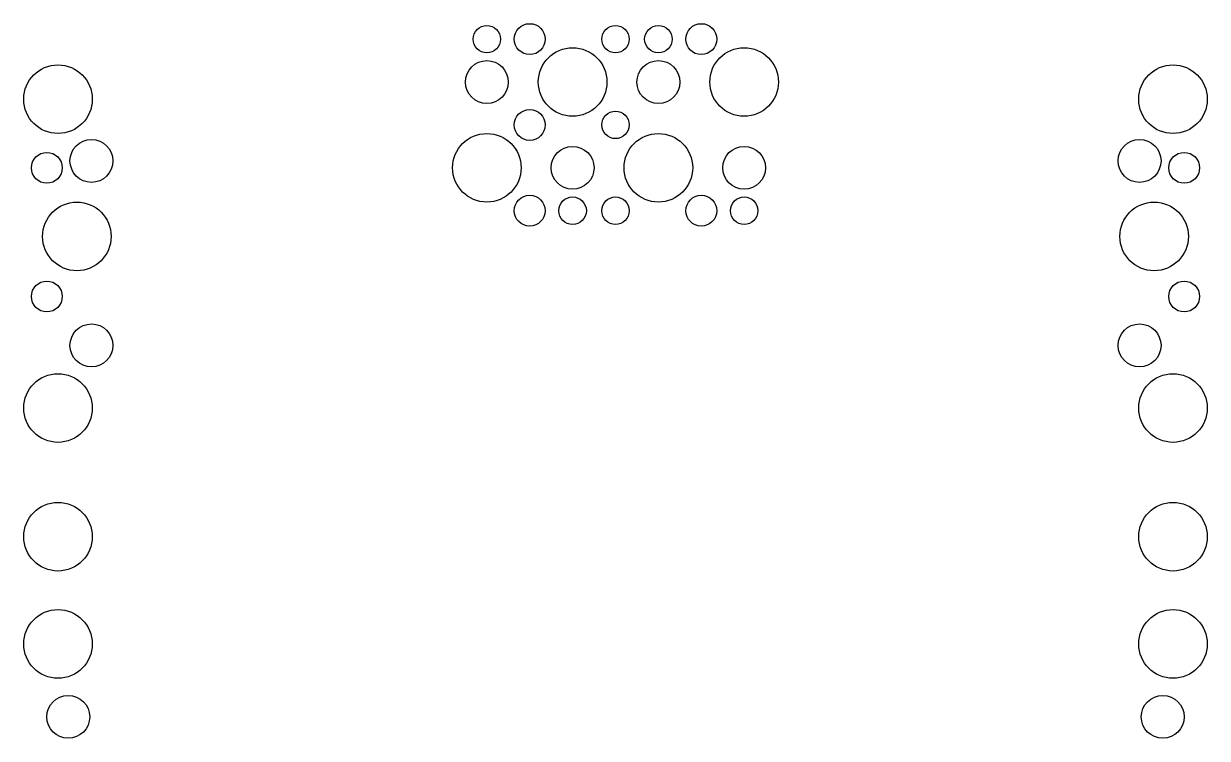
# Model space of a CAD drawing. Extents: x -690 to 690, y -385 to 448.
import ezdxf

# ---------------------------------------------------------------- set-up
doc = ezdxf.new("R2010")
doc.units = 0

msp = doc.modelspace()

# ---------------------------------------------------------------- linework, layer by layer
for centre, radius in [((-150, 430), 16), ((-100, 430), 18), ((0, 430), 16), ((50, 430), 16), ((100, 430), 18), ((-50, 380), 40), ((150, 380), 40), ((-150, 380), 25), ((50, 380), 25), ((-650, 360), 40), ((650, 360), 40), ((-100, 330), 18), ((0, 330), 16), ((-150, 280), 40), ((50, 280), 40), ((-611, 288), 25), ((-50, 280), 25), ((150, 280), 25), ((611, 288), 25), ((-663, 280), 18), ((663, 280), 18), ((-628, 200), 40), ((-100, 230), 18), ((-50, 230), 16), ((0, 230), 16), ((100, 230), 18), ((150, 230), 16), ((628, 200), 40), ((-663, 130), 18), ((663, 130), 18), ((-611, 73), 25), ((611, 73), 25), ((-650, 0), 40), ((650, 0), 40), ((-650, -150), 40), ((-650, -150), 40), ((650, -150), 40), ((650, -150), 40), ((-650, -275), 40), ((650, -275), 40), ((-638, -360), 25), ((638, -360), 25)]:
    msp.add_circle(centre, radius)

doc.saveas('drawing.dxf')
